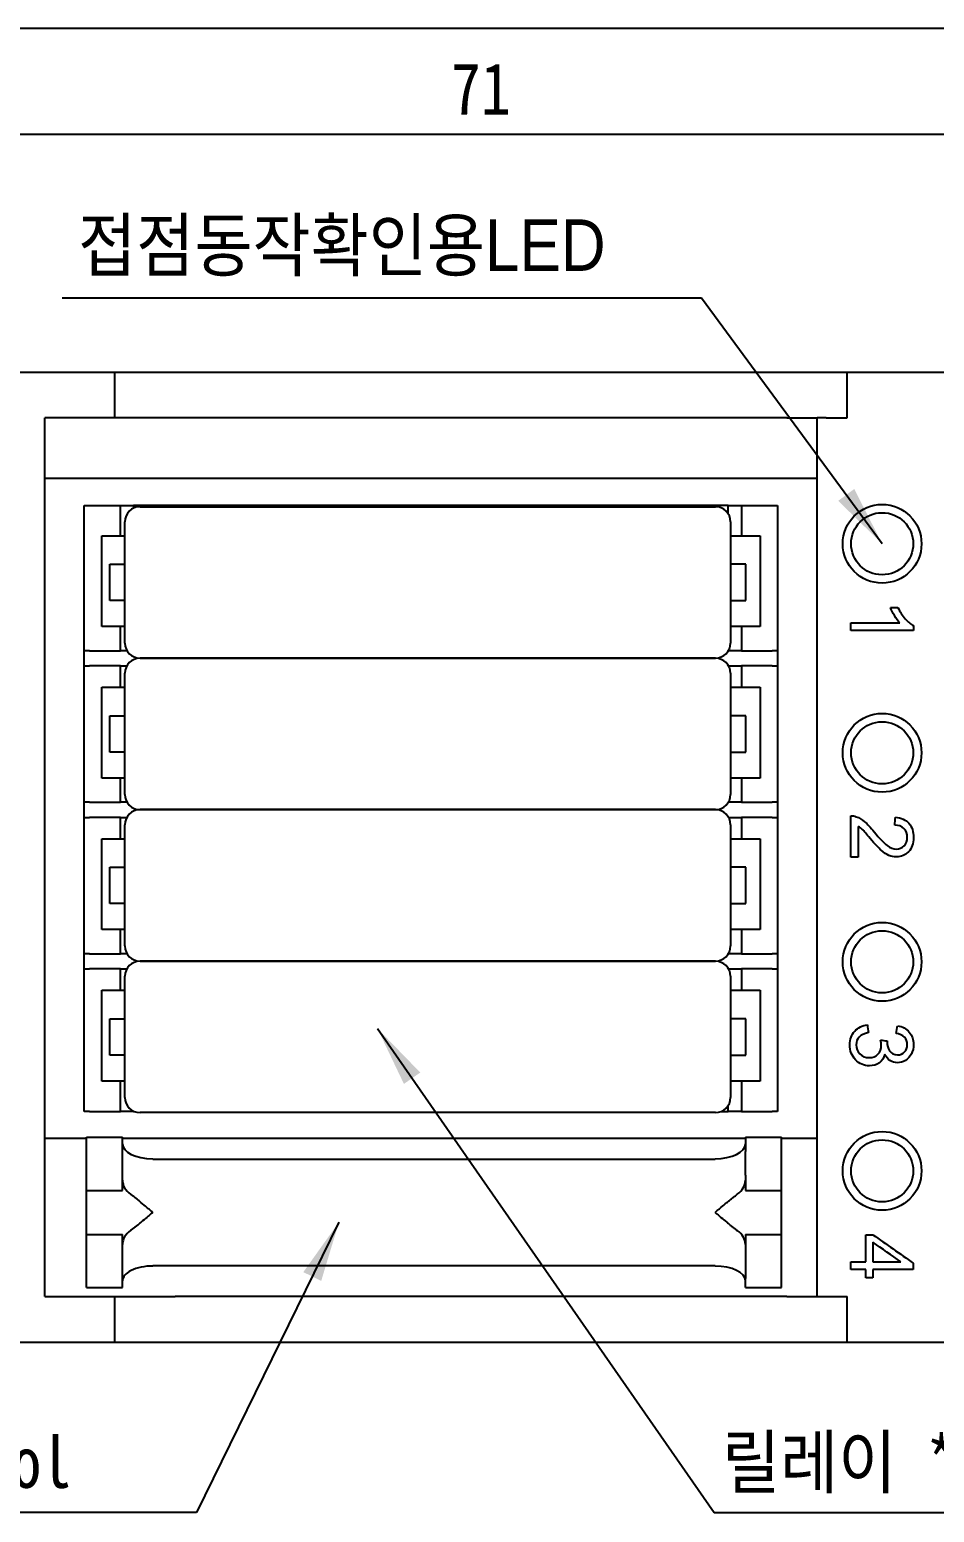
# Model space of a CAD drawing. Header units: millimetres. Extents: x 3108 to 3521, y -1583 to -1296.
# Drawn here: x 3228.5 to 3258.38, y -1437.79 to -1388.86 of the extents above; entities that cross this region are included whole.
import ezdxf

# ---------------------------------------------------------------- set-up
doc = ezdxf.new("R2010")
doc.units = ezdxf.units.MM
doc.styles.add('굴림', font='', dxfattribs={"width": 0.9})
doc.styles.get('굴림').set_extended_font_data('GulimChe')
doc.dimstyles.new('ISO-25', dxfattribs={"dimtxt": 1.7, "dimasz": 2, "dimexe": 1.25, "dimexo": 2, "dimtad": 1, "dimzin": 9, "dimdsep": 46, "dimtxsty": '굴림', "dimcen": 2.5, "dimclrd": 4, "dimclre": 4, "dimclrt": 4, "dimadec": 0, "dimazin": 0, "dimtfac": 1, "dimtmove": 0, "dimatfit": 3, "dimfxl": 1, "dimarcsym": 0})

# ---------------------------------------------------------------- blocks, each defined once
blk = doc.blocks.new('*D39')
at = {"color": 4, "lineweight": -2, "ltscale": 0.3, "transparency": 16777216}
for p, q in [((3207.905, -1398.173), (3207.905, -1391.054)), ((3278.905, -1398.173), (3278.905, -1391.054)), ((3209.905, -1392.304), (3276.905, -1392.304))]:
    blk.add_line(p, q, dxfattribs=at)
at = {"color": 4, "ltscale": 0.3, "transparency": 16777216}
for points in [[(3209.905, -1391.971), (3209.905, -1392.638), (3207.905, -1392.304)], [(3276.905, -1391.971), (3276.905, -1392.638), (3278.905, -1392.304)]]:
    blk.add_solid(points, dxfattribs=at)
at = {"layer": 'DEFPOINTS', "color": 0, "ltscale": 0.3, "transparency": 16777216}
for p in [(3278.905, -1392.304), (3207.905, -1400.173), (3278.905, -1400.173)]:
    blk.add_point(p, dxfattribs=at)
at = {"color": 4, "ltscale": 0.3, "transparency": 16777216, "insert": (3243.405, -1390.807), "char_height": 1.7, "attachment_point": 5, "style": '굴림'}
blk.add_mtext('71', dxfattribs=at)
blk = doc.blocks.new('*D40')
at = {"color": 4, "lineweight": -2, "ltscale": 0.3, "transparency": 16777216}
for p, q in [((3203.405, -1398.173), (3203.405, -1387.554)), ((3283.405, -1399.073), (3283.405, -1387.554)), ((3205.405, -1388.804), (3281.405, -1388.804))]:
    blk.add_line(p, q, dxfattribs=at)
at = {"color": 4, "ltscale": 0.3, "transparency": 16777216}
for points in [[(3205.405, -1388.471), (3205.405, -1389.138), (3203.405, -1388.804)], [(3281.405, -1388.471), (3281.405, -1389.138), (3283.405, -1388.804)]]:
    blk.add_solid(points, dxfattribs=at)
at = {"layer": 'DEFPOINTS', "color": 0, "ltscale": 0.3, "transparency": 16777216}
for p in [(3283.405, -1388.804), (3203.405, -1400.173), (3283.405, -1401.073)]:
    blk.add_point(p, dxfattribs=at)
at = {"color": 4, "ltscale": 0.3, "transparency": 16777216, "insert": (3243.405, -1387.111), "char_height": 1.7, "attachment_point": 5, "style": '굴림'}
blk.add_mtext('80{\\W1;(중판취부 Hole)}', dxfattribs=at)
blk = doc.blocks.new('*D41')
at = {"color": 4, "lineweight": -2, "ltscale": 0.3, "transparency": 16777216}
for p, q in [((3199.655, -1398.173), (3199.655, -1384.054)), ((3287.655, -1400.173), (3287.655, -1384.054)), ((3201.655, -1385.304), (3285.655, -1385.304))]:
    blk.add_line(p, q, dxfattribs=at)
at = {"color": 4, "ltscale": 0.3, "transparency": 16777216}
for points in [[(3201.655, -1384.971), (3201.655, -1385.638), (3199.655, -1385.304)], [(3285.655, -1384.971), (3285.655, -1385.638), (3287.655, -1385.304)]]:
    blk.add_solid(points, dxfattribs=at)
at = {"layer": 'DEFPOINTS', "color": 0, "ltscale": 0.3, "transparency": 16777216}
for p in [(3287.655, -1385.304), (3199.655, -1400.173), (3287.655, -1402.173)]:
    blk.add_point(p, dxfattribs=at)
at = {"color": 4, "ltscale": 0.3, "transparency": 16777216, "insert": (3243.655, -1383.81), "char_height": 1.7, "attachment_point": 5, "style": '굴림'}
blk.add_mtext('88', dxfattribs=at)

msp = doc.modelspace()

# ---------------------------------------------------------------- linework, layer by layer
for p, q in [((3285.655, -1400.173), (3207.905, -1400.173)), ((3231.305, -1400.173), (3231.305, -1401.673)), ((3255.505, -1401.673), (3255.505, -1400.173)), ((3231.005, -1401.673), (3229.005, -1401.673)), ((3229.005, -1430.673), (3229.005, -1401.673)), ((3231.305, -1401.673), (3231.005, -1401.673)), ((3233.305, -1401.673), (3231.305, -1401.673)), ((3253.505, -1401.673), (3233.305, -1401.673)), ((3253.505, -1401.673), (3254.505, -1401.673)), ((3254.805, -1401.673), (3254.505, -1401.673)), ((3254.505, -1430.673), (3254.505, -1401.673)), ((3254.805, -1401.673), (3255.505, -1401.673)), ((3254.505, -1403.673), (3229.005, -1403.673)), ((3230.305, -1404.558), (3230.487, -1404.558)), ((3230.305, -1409.358), (3230.305, -1404.558)), ((3230.487, -1404.558), (3231.504, -1404.558)), ((3231.504, -1404.558), (3231.936, -1404.558)), ((3231.504, -1405.558), (3231.504, -1404.558)), ((3234.105, -1404.558), (3231.936, -1404.558)), ((3231.936, -1404.558), (3231.936, -1404.648)), ((3232.15, -1404.6), (3251.15, -1404.6)), ((3251.574, -1404.558), (3234.105, -1404.558)), ((3251.574, -1404.558), (3252.006, -1404.558)), ((3251.574, -1404.835), (3251.574, -1404.558)), ((3252.006, -1404.558), (3253.023, -1404.558)), ((3252.006, -1404.558), (3252.006, -1405.558)), ((3253.023, -1404.558), (3253.205, -1404.558)), ((3253.205, -1404.558), (3253.205, -1409.358)), ((3231.65, -1409.1), (3231.65, -1405.1)), ((3251.65, -1405.1), (3251.65, -1409.1)), ((3230.887, -1405.558), (3231.504, -1405.558)), ((3230.887, -1408.558), (3230.887, -1405.558)), ((3231.504, -1405.558), (3231.65, -1405.558)), ((3251.65, -1405.558), (3252.006, -1405.558)), ((3252.006, -1405.558), (3252.623, -1405.558)), ((3252.623, -1405.558), (3252.623, -1408.558)), ((3231.15, -1406.5), (3231.65, -1406.5)), ((3231.15, -1407.7), (3231.15, -1406.5)), ((3252.15, -1406.5), (3251.65, -1406.5)), ((3252.15, -1407.7), (3252.15, -1406.5)), ((3231.65, -1407.7), (3231.15, -1407.7)), ((3251.65, -1407.7), (3252.15, -1407.7)), ((3231.504, -1408.558), (3230.887, -1408.558)), ((3231.65, -1408.558), (3231.504, -1408.558)), ((3231.504, -1409.358), (3231.504, -1408.558)), ((3252.006, -1408.558), (3251.65, -1408.558)), ((3252.623, -1408.558), (3252.006, -1408.558)), ((3252.006, -1408.558), (3252.006, -1409.358)), ((3230.305, -1409.858), (3230.305, -1409.358)), ((3230.487, -1409.358), (3230.305, -1409.358)), ((3230.487, -1409.358), (3231.504, -1409.358)), ((3231.721, -1409.358), (3231.504, -1409.358)), ((3252.006, -1409.358), (3251.578, -1409.358)), ((3252.006, -1409.358), (3253.023, -1409.358)), ((3253.205, -1409.358), (3253.023, -1409.358)), ((3253.205, -1409.358), (3253.205, -1409.858)), ((3230.305, -1409.858), (3230.487, -1409.858)), ((3230.305, -1414.358), (3230.305, -1409.858)), ((3231.504, -1409.858), (3230.487, -1409.858)), ((3231.504, -1409.858), (3231.713, -1409.858)), ((3231.504, -1410.558), (3231.504, -1409.858)), ((3251.15, -1409.6), (3232.15, -1409.6)), ((3232.15, -1409.6), (3251.15, -1409.6)), ((3251.587, -1409.858), (3252.006, -1409.858)), ((3253.023, -1409.858), (3252.006, -1409.858)), ((3252.006, -1409.858), (3252.006, -1410.558)), ((3253.023, -1409.858), (3253.205, -1409.858)), ((3253.205, -1409.858), (3253.205, -1414.358)), ((3231.65, -1414.1), (3231.65, -1410.1)), ((3251.65, -1410.1), (3251.65, -1414.1)), ((3230.887, -1410.558), (3231.504, -1410.558)), ((3230.887, -1413.558), (3230.887, -1410.558)), ((3231.504, -1410.558), (3231.65, -1410.558)), ((3251.65, -1410.558), (3252.006, -1410.558)), ((3252.006, -1410.558), (3252.623, -1410.558)), ((3252.623, -1410.558), (3252.623, -1413.558)), ((3231.15, -1411.5), (3231.65, -1411.5)), ((3231.15, -1412.7), (3231.15, -1411.5)), ((3252.15, -1411.5), (3251.65, -1411.5)), ((3252.15, -1412.7), (3252.15, -1411.5)), ((3231.65, -1412.7), (3231.15, -1412.7)), ((3251.65, -1412.7), (3252.15, -1412.7)), ((3231.504, -1413.558), (3230.887, -1413.558)), ((3231.65, -1413.558), (3231.504, -1413.558)), ((3231.504, -1414.358), (3231.504, -1413.558)), ((3252.006, -1413.558), (3251.65, -1413.558)), ((3252.623, -1413.558), (3252.006, -1413.558)), ((3252.006, -1413.558), (3252.006, -1414.358)), ((3230.305, -1414.858), (3230.305, -1414.358)), ((3230.487, -1414.358), (3230.305, -1414.358)), ((3230.487, -1414.358), (3231.504, -1414.358)), ((3231.721, -1414.358), (3231.504, -1414.358)), ((3232.15, -1414.6), (3251.15, -1414.6)), ((3251.15, -1414.6), (3232.15, -1414.6)), ((3252.006, -1414.358), (3251.578, -1414.358)), ((3252.006, -1414.358), (3253.023, -1414.358)), ((3253.205, -1414.358), (3253.023, -1414.358)), ((3253.205, -1414.358), (3253.205, -1414.858)), ((3230.305, -1414.858), (3230.487, -1414.858)), ((3230.305, -1419.358), (3230.305, -1414.858)), ((3231.504, -1414.858), (3230.487, -1414.858)), ((3231.504, -1414.858), (3231.713, -1414.858)), ((3231.504, -1415.558), (3231.504, -1414.858)), ((3231.65, -1419.1), (3231.65, -1415.1)), ((3251.587, -1414.858), (3252.006, -1414.858)), ((3251.65, -1415.1), (3251.65, -1419.1)), ((3253.023, -1414.858), (3252.006, -1414.858)), ((3252.006, -1414.858), (3252.006, -1415.558)), ((3253.023, -1414.858), (3253.205, -1414.858)), ((3253.205, -1414.858), (3253.205, -1419.358)), ((3230.887, -1415.558), (3231.504, -1415.558)), ((3230.887, -1418.558), (3230.887, -1415.558)), ((3231.504, -1415.558), (3231.65, -1415.558)), ((3251.65, -1415.558), (3252.006, -1415.558)), ((3252.006, -1415.558), (3252.623, -1415.558)), ((3252.623, -1415.558), (3252.623, -1418.558)), ((3231.15, -1416.5), (3231.65, -1416.5)), ((3231.15, -1417.7), (3231.15, -1416.5)), ((3252.15, -1416.5), (3251.65, -1416.5)), ((3252.15, -1417.7), (3252.15, -1416.5)), ((3231.65, -1417.7), (3231.15, -1417.7)), ((3251.65, -1417.7), (3252.15, -1417.7)), ((3231.504, -1418.558), (3230.887, -1418.558)), ((3231.65, -1418.558), (3231.504, -1418.558)), ((3231.504, -1419.358), (3231.504, -1418.558)), ((3252.006, -1418.558), (3251.65, -1418.558)), ((3252.623, -1418.558), (3252.006, -1418.558)), ((3252.006, -1418.558), (3252.006, -1419.358)), ((3230.305, -1419.858), (3230.305, -1419.358)), ((3230.487, -1419.358), (3230.305, -1419.358)), ((3230.487, -1419.358), (3231.504, -1419.358)), ((3231.721, -1419.358), (3231.504, -1419.358)), ((3232.15, -1419.6), (3251.15, -1419.6)), ((3251.15, -1419.6), (3232.15, -1419.6)), ((3252.006, -1419.358), (3251.578, -1419.358)), ((3252.006, -1419.358), (3253.023, -1419.358)), ((3253.205, -1419.358), (3253.023, -1419.358)), ((3253.205, -1419.358), (3253.205, -1419.858)), ((3230.305, -1419.858), (3230.487, -1419.858)), ((3230.305, -1424.558), (3230.305, -1419.858)), ((3231.504, -1419.858), (3230.487, -1419.858)), ((3231.504, -1419.858), (3231.713, -1419.858)), ((3231.504, -1420.558), (3231.504, -1419.858)), ((3231.65, -1424.1), (3231.65, -1420.1)), ((3251.587, -1419.858), (3252.006, -1419.858)), ((3251.65, -1420.1), (3251.65, -1424.1)), ((3253.023, -1419.858), (3252.006, -1419.858)), ((3252.006, -1419.858), (3252.006, -1420.558)), ((3253.023, -1419.858), (3253.205, -1419.858)), ((3253.205, -1419.858), (3253.205, -1424.558)), ((3230.887, -1420.558), (3231.504, -1420.558)), ((3230.887, -1423.558), (3230.887, -1420.558)), ((3231.504, -1420.558), (3231.65, -1420.558)), ((3251.65, -1420.558), (3252.006, -1420.558)), ((3252.006, -1420.558), (3252.623, -1420.558)), ((3252.623, -1420.558), (3252.623, -1423.558)), ((3231.15, -1421.5), (3231.65, -1421.5)), ((3231.15, -1422.7), (3231.15, -1421.5)), ((3252.15, -1421.5), (3251.65, -1421.5)), ((3252.15, -1422.7), (3252.15, -1421.5)), ((3231.65, -1422.7), (3231.15, -1422.7)), ((3251.65, -1422.7), (3252.15, -1422.7)), ((3231.504, -1423.558), (3230.887, -1423.558)), ((3231.65, -1423.558), (3231.504, -1423.558)), ((3231.504, -1424.558), (3231.504, -1423.558)), ((3252.006, -1423.558), (3251.65, -1423.558)), ((3252.623, -1423.558), (3252.006, -1423.558)), ((3252.006, -1423.558), (3252.006, -1424.558)), ((3251.574, -1424.558), (3251.574, -1424.365)), ((3230.487, -1424.558), (3230.305, -1424.558)), ((3230.487, -1424.558), (3231.504, -1424.558)), ((3231.936, -1424.558), (3231.504, -1424.558)), ((3231.936, -1424.552), (3231.936, -1424.558)), ((3231.936, -1424.558), (3231.948, -1424.558)), ((3251.15, -1424.6), (3232.15, -1424.6)), ((3251.352, -1424.558), (3251.574, -1424.558)), ((3252.006, -1424.558), (3251.574, -1424.558)), ((3252.006, -1424.558), (3253.023, -1424.558)), ((3253.205, -1424.558), (3253.023, -1424.558)), ((3229.005, -1425.443), (3230.38, -1425.443)), ((3230.38, -1425.713), (3230.38, -1425.413)), ((3230.38, -1425.413), (3231.57, -1425.413)), ((3231.57, -1425.713), (3231.57, -1425.413)), ((3231.57, -1425.443), (3252.14, -1425.443)), ((3252.14, -1425.413), (3252.14, -1425.713)), ((3252.14, -1425.413), (3253.33, -1425.413)), ((3253.329, -1425.443), (3254.505, -1425.443)), ((3253.33, -1425.713), (3253.33, -1425.413)), ((3230.38, -1425.887), (3230.38, -1425.713)), ((3230.38, -1426.668), (3230.38, -1425.887)), ((3231.57, -1425.887), (3231.57, -1425.713)), ((3231.57, -1426.668), (3231.57, -1425.887)), ((3252.14, -1425.713), (3252.14, -1425.887)), ((3252.14, -1426.668), (3252.14, -1425.887)), ((3253.33, -1425.887), (3253.33, -1425.713)), ((3253.33, -1426.668), (3253.33, -1425.887)), ((3251.14, -1426.143), (3232.57, -1426.143)), ((3230.38, -1427.168), (3230.38, -1426.668)), ((3231.57, -1427.168), (3231.57, -1426.668)), ((3252.14, -1426.668), (3252.14, -1427.168)), ((3253.33, -1427.168), (3253.33, -1426.668)), ((3230.38, -1427.296), (3230.38, -1427.168)), ((3230.38, -1427.168), (3231.57, -1427.168)), ((3230.38, -1428.489), (3230.38, -1427.296)), ((3252.14, -1427.168), (3253.33, -1427.168)), ((3253.33, -1427.296), (3253.33, -1427.168)), ((3253.33, -1428.489), (3253.33, -1427.296)), ((3230.38, -1428.618), (3230.38, -1428.489)), ((3230.38, -1429.117), (3230.38, -1428.618)), ((3230.38, -1428.618), (3231.57, -1428.618)), ((3231.57, -1429.117), (3231.57, -1428.618)), ((3252.14, -1428.618), (3252.14, -1429.117)), ((3252.14, -1428.618), (3253.33, -1428.618)), ((3253.33, -1428.618), (3253.33, -1428.489)), ((3253.33, -1429.117), (3253.33, -1428.618)), ((3230.38, -1429.898), (3230.38, -1429.117)), ((3231.57, -1429.898), (3231.57, -1429.117)), ((3252.14, -1429.117), (3252.14, -1429.898)), ((3253.33, -1429.898), (3253.33, -1429.117)), ((3230.38, -1430.073), (3230.38, -1429.898)), ((3231.57, -1430.073), (3231.57, -1429.898)), ((3232.57, -1429.643), (3251.14, -1429.643)), ((3252.14, -1429.898), (3252.14, -1430.073)), ((3253.33, -1430.073), (3253.33, -1429.898)), ((3230.38, -1430.373), (3230.38, -1430.073)), ((3230.38, -1430.373), (3231.57, -1430.373)), ((3231.57, -1430.373), (3231.57, -1430.073)), ((3252.14, -1430.373), (3252.14, -1430.073)), ((3252.14, -1430.373), (3253.33, -1430.373)), ((3253.33, -1430.373), (3253.33, -1430.073)), ((3229.005, -1430.673), (3231.005, -1430.673)), ((3231.005, -1430.673), (3231.305, -1430.673)), ((3231.305, -1430.673), (3233.305, -1430.673)), ((3231.305, -1430.673), (3231.305, -1432.173)), ((3253.505, -1430.673), (3233.305, -1430.673)), ((3253.505, -1430.673), (3254.505, -1430.673)), ((3254.505, -1430.673), (3254.805, -1430.673)), ((3254.805, -1430.673), (3255.505, -1430.673)), ((3255.505, -1432.173), (3255.505, -1430.673)), ((3201.655, -1432.173), (3278.905, -1432.173))]:
    msp.add_line(p, q)
for centre, radius in [((3256.655, -1405.823), 1.3), ((3256.655, -1405.823), 1.025), ((3256.655, -1412.723), 1.3), ((3256.655, -1412.723), 1.025), ((3256.655, -1419.623), 1.3), ((3256.655, -1419.623), 1.025), ((3256.655, -1426.523), 1.3), ((3256.655, -1426.523), 1.025)]:
    msp.add_circle(centre, radius)
for centre, start, end in [((3232.15, -1405.1), 90, 180), ((3251.15, -1405.1), 0, 90), ((3232.15, -1409.1), 180, 270), ((3251.15, -1409.1), 270, 0), ((3232.15, -1410.1), 90, 180), ((3251.15, -1410.1), 0, 90), ((3232.15, -1414.1), 180, 270), ((3251.15, -1414.1), 270, 0), ((3232.15, -1415.1), 90, 180), ((3251.15, -1415.1), 0, 90), ((3232.15, -1419.1), 180, 270), ((3251.15, -1419.1), 270, 0), ((3232.15, -1420.1), 90, 180), ((3251.15, -1420.1), 0, 90), ((3232.15, -1424.1), 180, 270), ((3251.15, -1424.1), 270, 0)]:
    msp.add_arc(centre, 0.5, start, end)
for centre, ratio, start_param, end_param in [((3232.57, -1425.63), 0.493056, 3.141593, 4.712389), ((3251.14, -1425.63), 0.493056, 4.712389, 6.283185), ((3232.57, -1426.834), 0.676254, 3.141593, 3.893912), ((3251.14, -1426.834), 0.676254, 5.530866, 6.283185), ((3232.57, -1428.951), 0.676254, 2.389273, 3.141593), ((3251.14, -1428.951), 0.676254, 0, 0.75232), ((3232.57, -1430.156), 0.493056, 1.570796, 3.141593), ((3251.14, -1430.156), 0.493056, 0, 1.570796)]:
    msp.add_ellipse(centre, major_axis=(1, 0), ratio=ratio, start_param=start_param, end_param=end_param)
for points in [[(3256.932, -1407.931), (3257.013, -1407.931), (3257.095, -1407.931), (3257.176, -1407.931)], [(3255.625, -1408.436), (3256.162, -1408.436), (3256.699, -1408.436), (3257.236, -1408.436)], [(3255.625, -1408.689), (3255.625, -1408.605), (3255.625, -1408.52), (3255.625, -1408.436)], [(3257.693, -1408.689), (3257.004, -1408.689), (3256.315, -1408.689), (3255.625, -1408.689)], [(3257.693, -1408.526), (3257.693, -1408.58), (3257.693, -1408.635), (3257.693, -1408.689)], [(3255.625, -1414.803), (3255.686, -1414.801), (3255.745, -1414.811), (3255.801, -1414.832)], [(3255.625, -1416.164), (3255.625, -1415.71), (3255.625, -1415.256), (3255.625, -1414.803)], [(3255.868, -1415.154), (3255.868, -1415.491), (3255.868, -1415.827), (3255.868, -1416.164)], [(3257.071, -1415.11), (3257.079, -1415.024), (3257.088, -1414.937), (3257.097, -1414.851)], [(3255.868, -1416.164), (3255.787, -1416.164), (3255.706, -1416.164), (3255.625, -1416.164)], [(3255.75, -1421.909), (3255.858, -1421.79), (3255.998, -1421.722), (3256.169, -1421.705)], [(3256.169, -1421.705), (3256.18, -1421.789), (3256.191, -1421.874), (3256.203, -1421.958)], [(3257.114, -1421.983), (3257.129, -1421.899), (3257.144, -1421.815), (3257.159, -1421.73)], [(3256.6, -1422.204), (3256.674, -1422.213), (3256.748, -1422.222), (3256.822, -1422.232)], [(3256.118, -1428.629), (3256.196, -1428.629), (3256.273, -1428.629), (3256.35, -1428.629)], [(3256.118, -1429.523), (3256.118, -1429.225), (3256.118, -1428.927), (3256.118, -1428.629)], [(3256.35, -1428.629), (3256.795, -1428.943), (3257.24, -1429.256), (3257.684, -1429.569)], [(3256.35, -1428.878), (3256.35, -1429.093), (3256.35, -1429.308), (3256.35, -1429.523)], [(3257.278, -1429.523), (3256.969, -1429.308), (3256.66, -1429.093), (3256.35, -1428.878)], [(3255.625, -1429.776), (3255.625, -1429.691), (3255.625, -1429.607), (3255.625, -1429.523)], [(3255.625, -1429.523), (3255.79, -1429.523), (3255.954, -1429.523), (3256.118, -1429.523)], [(3256.118, -1429.776), (3255.954, -1429.776), (3255.79, -1429.776), (3255.625, -1429.776)], [(3256.118, -1430.054), (3256.118, -1429.961), (3256.118, -1429.868), (3256.118, -1429.776)], [(3256.35, -1429.523), (3256.66, -1429.523), (3256.969, -1429.523), (3257.278, -1429.523)], [(3256.35, -1429.776), (3256.35, -1429.868), (3256.35, -1429.961), (3256.35, -1430.054)], [(3257.684, -1429.776), (3257.24, -1429.776), (3256.795, -1429.776), (3256.35, -1429.776)], [(3257.684, -1429.569), (3257.684, -1429.638), (3257.684, -1429.707), (3257.684, -1429.776)], [(3256.35, -1430.054), (3256.273, -1430.054), (3256.196, -1430.054), (3256.118, -1430.054)]]:
    msp.add_open_spline(points, degree=3)
for points, knots in [([(3257.236, -1408.436), (3257.178, -1408.375), (3257.12, -1408.296), (3257.004, -1408.097), (3256.961, -1408.009), (3256.932, -1407.931)], [0, 0, 0, 0, 0.499419, 0.499419, 1, 1, 1, 1]), ([(3257.176, -1407.931), (3257.242, -1408.072), (3257.323, -1408.195), (3257.512, -1408.407), (3257.604, -1408.482), (3257.693, -1408.526)], [0, 0, 0, 0, 0.500072, 0.500072, 1, 1, 1, 1]), ([(3255.801, -1414.832), (3255.893, -1414.867), (3255.985, -1414.922), (3256.165, -1415.075), (3256.269, -1415.186), (3256.57, -1415.553), (3256.716, -1415.704), (3256.93, -1415.862), (3257.031, -1415.901), (3257.227, -1415.901), (3257.311, -1415.866), (3257.449, -1415.723), (3257.484, -1415.629), (3257.484, -1415.392), (3257.447, -1415.295), (3257.301, -1415.148), (3257.2, -1415.111), (3257.071, -1415.11)], [0, 0, 0, 0, 0.08408, 0.08408, 0.16816, 0.16816, 0.299097, 0.299097, 0.430145, 0.430145, 0.568433, 0.568433, 0.706213, 0.706213, 0.852843, 0.852843, 1, 1, 1, 1]), ([(3257.097, -1414.851), (3257.291, -1414.869), (3257.439, -1414.935), (3257.642, -1415.167), (3257.693, -1415.324), (3257.693, -1415.717), (3257.638, -1415.873), (3257.419, -1416.104), (3257.283, -1416.161), (3257.039, -1416.161), (3256.957, -1416.144), (3256.798, -1416.077), (3256.715, -1416.021), (3256.539, -1415.864), (3256.418, -1415.734), (3256.136, -1415.401), (3256.05, -1415.304), (3255.96, -1415.218), (3255.914, -1415.182), (3255.868, -1415.154)], [0, 0, 0, 0, 0.155156, 0.155156, 0.310712, 0.310712, 0.467944, 0.467944, 0.625177, 0.625177, 0.705585, 0.705585, 0.785994, 0.785994, 0.866164, 0.866164, 0.932888, 0.932888, 1, 1, 1, 1]), ([(3256.74, -1422.669), (3256.713, -1422.791), (3256.654, -1422.885), (3256.477, -1423.02), (3256.366, -1423.053), (3256.054, -1423.053), (3255.901, -1422.988), (3255.651, -1422.726), (3255.589, -1422.56), (3255.589, -1422.179), (3255.643, -1422.029), (3255.75, -1421.909)], [0, 0, 0, 0, 0.168224, 0.168224, 0.336447, 0.336447, 0.564751, 0.564751, 0.793512, 0.793512, 1, 1, 1, 1]), ([(3256.203, -1421.958), (3256.059, -1421.987), (3255.956, -1422.036), (3255.83, -1422.176), (3255.798, -1422.261), (3255.798, -1422.48), (3255.839, -1422.58), (3256.004, -1422.744), (3256.106, -1422.785), (3256.344, -1422.785), (3256.44, -1422.747), (3256.59, -1422.596), (3256.628, -1422.499), (3256.628, -1422.334), (3256.619, -1422.275), (3256.6, -1422.204)], [0, 0, 0, 0, 0.142654, 0.142654, 0.284718, 0.284718, 0.452071, 0.452071, 0.618354, 0.618354, 0.776719, 0.776719, 0.935085, 0.935085, 1, 1, 1, 1]), ([(3257.159, -1421.73), (3257.328, -1421.761), (3257.46, -1421.831), (3257.646, -1422.051), (3257.693, -1422.187), (3257.693, -1422.462), (3257.669, -1422.566), (3257.573, -1422.755), (3257.506, -1422.827), (3257.34, -1422.928), (3257.251, -1422.952), (3257.069, -1422.952), (3256.987, -1422.929), (3256.842, -1422.833), (3256.784, -1422.762), (3256.74, -1422.669)], [0, 0, 0, 0, 0.185789, 0.185789, 0.371578, 0.371578, 0.500248, 0.500248, 0.628639, 0.628639, 0.75667, 0.75667, 0.878229, 0.878229, 1, 1, 1, 1]), ([(3256.822, -1422.232), (3256.82, -1422.249), (3256.819, -1422.262), (3256.819, -1422.38), (3256.847, -1422.477), (3256.959, -1422.65), (3257.046, -1422.693), (3257.256, -1422.693), (3257.332, -1422.661), (3257.455, -1422.536), (3257.485, -1422.455), (3257.485, -1422.257), (3257.454, -1422.175), (3257.33, -1422.044), (3257.238, -1422.002), (3257.114, -1421.983)], [0, 0, 0, 0, 0.018681, 0.018681, 0.209227, 0.209227, 0.399488, 0.399488, 0.550326, 0.550326, 0.701163, 0.701163, 0.851199, 0.851199, 1, 1, 1, 1]), ([(3232.57, -1427.893), (3232.562, -1427.886), (3232.554, -1427.879), (3232.537, -1427.865), (3232.513, -1427.845), (3232.457, -1427.797), (3232.409, -1427.756), (3232.314, -1427.676), (3232.251, -1427.623), (3232.158, -1427.546), (3232.126, -1427.52), (3232.066, -1427.471), (3232.036, -1427.447), (3231.978, -1427.401), (3231.949, -1427.378), (3231.907, -1427.346), (3231.893, -1427.336), (3231.866, -1427.315), (3231.853, -1427.306), (3231.84, -1427.296)], [0, 0, 0, 0, 0.03125, 0.03125, 0.0625, 0.125, 0.25, 0.25, 0.5, 0.5, 0.625, 0.625, 0.75, 0.75, 0.875, 0.875, 0.9375, 0.9375, 1, 1, 1, 1]), ([(3251.14, -1427.893), (3251.148, -1427.886), (3251.156, -1427.879), (3251.172, -1427.865), (3251.197, -1427.845), (3251.221, -1427.824), (3251.269, -1427.783), (3251.302, -1427.756), (3251.397, -1427.675), (3251.46, -1427.622), (3251.553, -1427.545), (3251.583, -1427.52), (3251.629, -1427.483), (3251.644, -1427.471), (3251.674, -1427.447), (3251.689, -1427.435), (3251.733, -1427.4), (3251.761, -1427.378), (3251.817, -1427.335), (3251.844, -1427.315), (3251.87, -1427.296)], [0, 0, 0, 0, 0.03125, 0.03125, 0.0625, 0.125, 0.125, 0.25, 0.25, 0.5, 0.5, 0.625, 0.625, 0.6875, 0.6875, 0.75, 0.75, 0.875, 0.875, 1, 1, 1, 1]), ([(3232.57, -1427.893), (3232.562, -1427.899), (3232.554, -1427.906), (3232.537, -1427.92), (3232.513, -1427.941), (3232.489, -1427.961), (3232.44, -1428.003), (3232.408, -1428.03), (3232.313, -1428.11), (3232.25, -1428.163), (3232.157, -1428.24), (3232.126, -1428.265), (3232.081, -1428.302), (3232.065, -1428.315), (3232.036, -1428.339), (3232.021, -1428.35), (3231.977, -1428.385), (3231.948, -1428.407), (3231.893, -1428.45), (3231.866, -1428.47), (3231.84, -1428.489)], [0, 0, 0, 0, 0.03125, 0.03125, 0.0625, 0.125, 0.125, 0.25, 0.25, 0.5, 0.5, 0.625, 0.625, 0.6875, 0.6875, 0.75, 0.75, 0.875, 0.875, 1, 1, 1, 1]), ([(3251.14, -1427.893), (3251.148, -1427.899), (3251.156, -1427.906), (3251.172, -1427.92), (3251.197, -1427.941), (3251.221, -1427.961), (3251.269, -1428.003), (3251.302, -1428.03), (3251.397, -1428.11), (3251.46, -1428.163), (3251.553, -1428.24), (3251.583, -1428.265), (3251.629, -1428.302), (3251.644, -1428.315), (3251.674, -1428.339), (3251.689, -1428.35), (3251.733, -1428.385), (3251.761, -1428.407), (3251.817, -1428.45), (3251.844, -1428.47), (3251.87, -1428.489)], [0, 0, 0, 0, 0.03125, 0.03125, 0.0625, 0.125, 0.125, 0.25, 0.25, 0.5, 0.5, 0.625, 0.625, 0.6875, 0.6875, 0.75, 0.75, 0.875, 0.875, 1, 1, 1, 1])]:
    msp.add_open_spline(points, degree=3, knots=knots)

# ---------------------------------------------------------------- texts
at = {"color": 4, "char_height": 1.7, "attachment_point": 7, "style": '굴림'}
for s, insert in [('{\\fGulimChe|b0|i0|c129|p49;접점동작확인용\\fﾱﾼﾸﾲￃﾼ|b0|i0|c129|p49;LED}', (3230.104, -1396.999)), ('{\\fGulimChe|b0|i0|c129|p49;릴레이 교체용 Tool}', (3212.431, -1437.167)), ('릴레이 * 4', (3251.367, -1437.167))]:
    msp.add_mtext(s, dxfattribs=dict(at, insert=insert))

# ---------------------------------------------------------------- dimensions: what is measured, and where the dimension line sits
at = {"ltscale": 0.3}
for base, p1, p2, picture, middle in [((3287.655, -1385.304), (3199.655, -1400.173), (3287.655, -1402.173), '*D41', (3243.655, -1383.81)), ((3278.905, -1392.304), (3207.905, -1400.173), (3278.905, -1400.173), '*D39', (3243.405, -1390.807))]:
    dim = msp.add_linear_dim(base=base, p1=p1, p2=p2, dimstyle='ISO-25', override={"dimasz": 2}, dxfattribs=at)
    dim.commit()
    dim.dimension.update_dxf_attribs({"geometry": picture, "text_midpoint": middle})
dim = msp.add_linear_dim(base=(3283.405, -1388.804), p1=(3203.405, -1400.173), p2=(3283.405, -1401.073), text='<>{\\W1;(중판취부 Hole)}', dimstyle='ISO-25', override={"dimasz": 2}, dxfattribs=at)
dim.commit()
dim.dimension.update_dxf_attribs({"geometry": '*D40', "text_midpoint": (3243.405, -1387.111)})

# ---------------------------------------------------------------- leaders
for points, override in [([(3256.655, -1405.823), (3250.691, -1397.713), (3229.584, -1397.713)], {"dimgap": 0.625, "dimtad": 0}), ([(3239.991, -1421.823), (3251.108, -1437.792), (3262.27, -1437.792)], {"dimasz": 2}), ([(3238.719, -1428.213), (3234.018, -1437.792), (3212.172, -1437.792)], {"dimasz": 2})]:
    msp.add_leader(points, dimstyle='ISO-25', override=override, dxfattribs=at)

doc.saveas('drawing.dxf')
